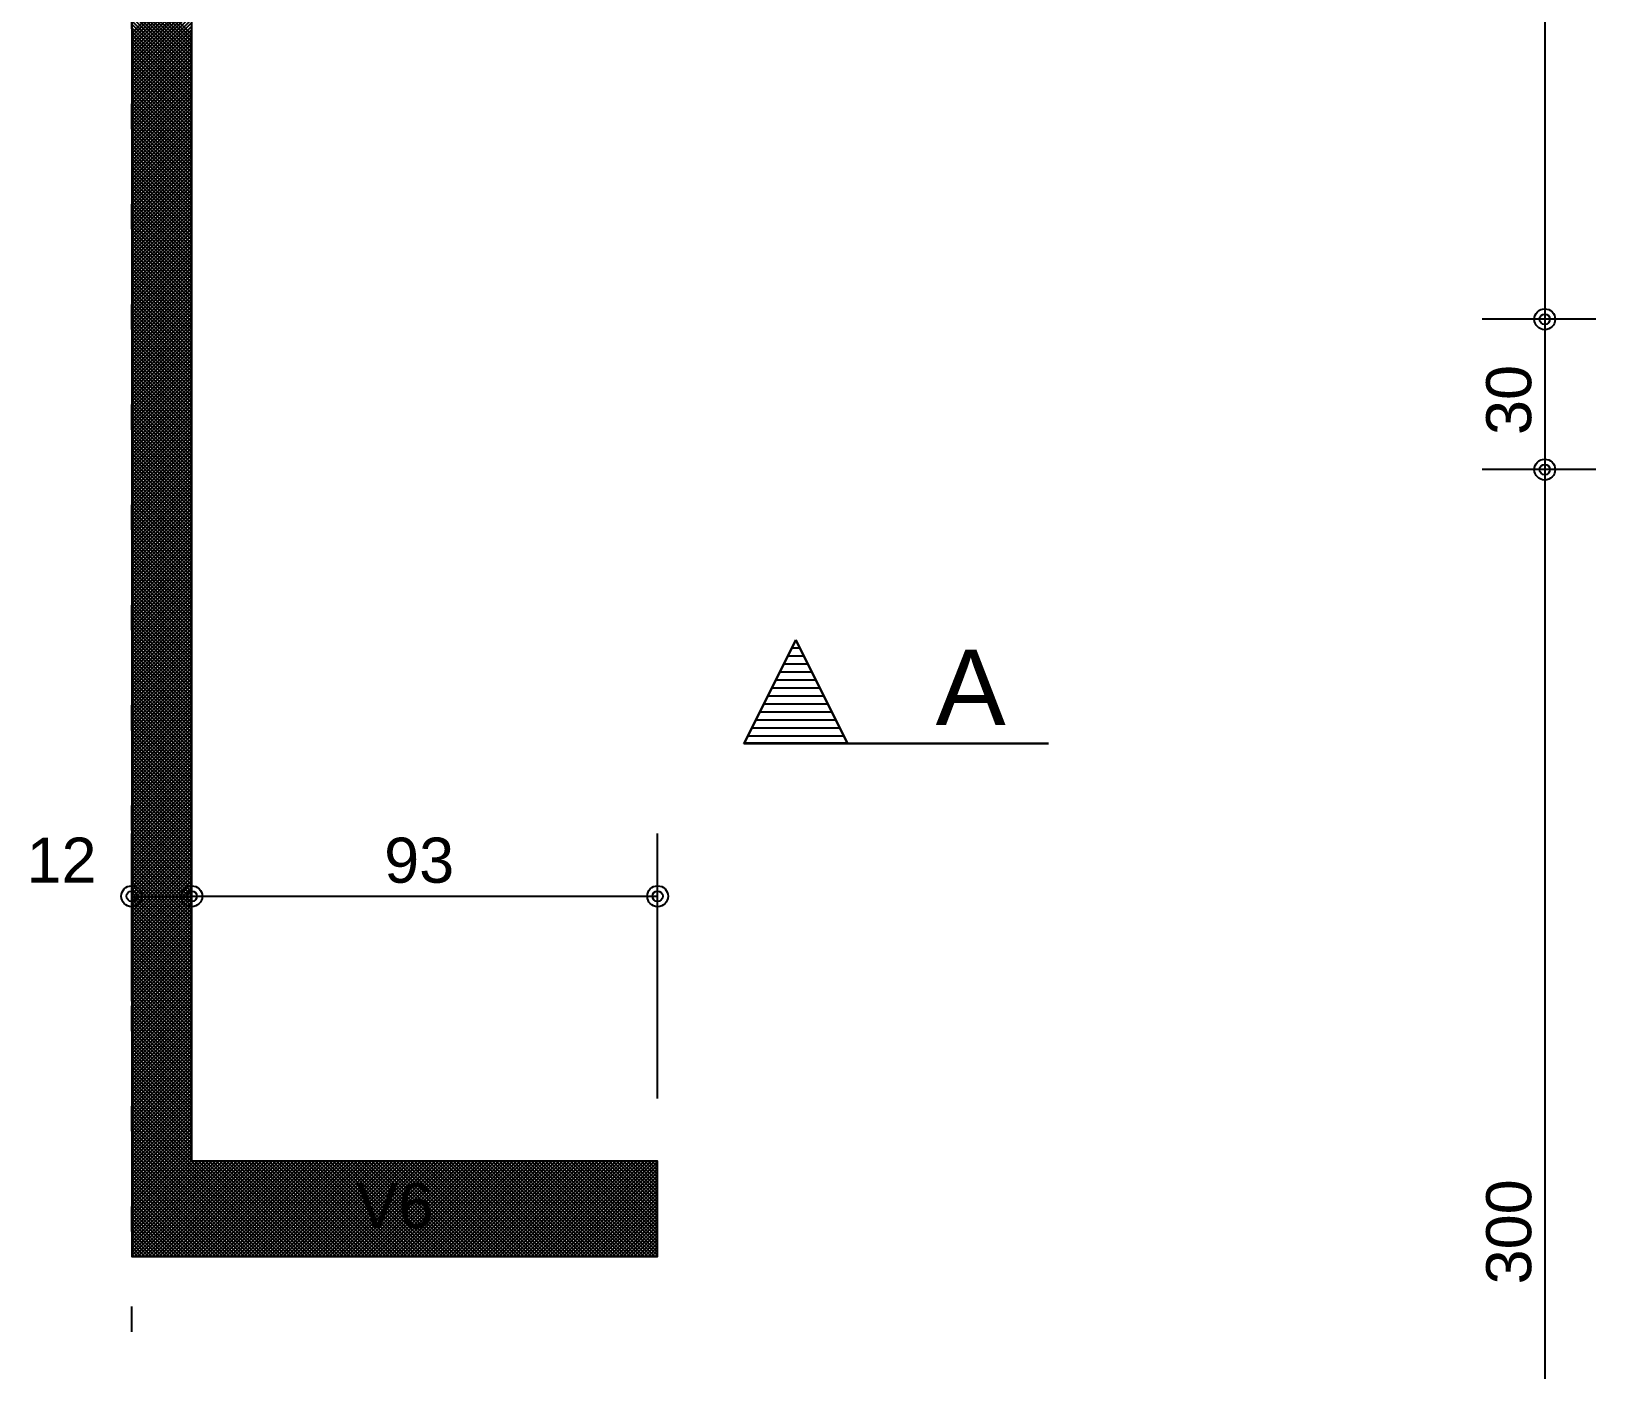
# Model space of a CAD drawing. Extents: x 0 to 119, y 0 to 84.
# Drawn here: x 13.59 to 19.84, y 54.11 to 59.45 of the extents above; entities that cross this region are included whole.
import ezdxf

# ---------------------------------------------------------------- set-up
doc = ezdxf.new("R2010")
doc.units = 0
doc.header["$MEASUREMENT"] = 0
doc.linetypes.add('ESTILO_TQS_0002', pattern=[0.4, 0.1, -0.3])
for name, color, linetype in [('1', 3, 'CONTINUOUS'), ('24', 7, 'CONTINUOUS'), ('29', 9, 'CONTINUOUS'), ('3', 7, 'CONTINUOUS'), ('32', 250, 'CONTINUOUS'), ('6', 178, 'CONTINUOUS')]:
    doc.layers.add(name, color=color, linetype=linetype)
doc.styles.add('TQS_ARIAL', font='arial.ttf')

msp = doc.modelspace()

# ---------------------------------------------------------------- linework, layer by layer
at = {"layer": '1', "color": 3, "linetype": 'Continuous'}
msp.add_lwpolyline([(16.437131, 56.608581), (16.641726, 57.017771), (16.846322, 56.608581), (16.437131, 56.608581)], dxfattribs=at)
at = {"layer": '24', "color": 7, "linetype": 'Continuous'}
for p, q in [((16.43431, 56.606842), (16.641726, 57.021674)), ((16.437131, 56.60858), (16.641726, 57.017772)), ((16.627722, 56.989764), (16.655729, 56.989764)), ((16.641726, 57.021674), (16.848272, 56.60858)), ((16.641726, 57.017771), (16.846322, 56.608581)), ((16.595812, 56.925943), (16.687639, 56.925943)), ((16.611767, 56.957854), (16.671684, 56.957854)), ((16.563904, 56.862123), (16.719549, 56.862123)), ((16.579858, 56.894033), (16.703594, 56.894033)), ((16.531995, 56.798303), (16.751458, 56.798303)), ((16.547853, 56.830024), (16.735505, 56.830211)), ((16.500083, 56.734482), (16.783369, 56.734482)), ((16.51604, 56.766393), (16.767413, 56.766393)), ((16.468173, 56.670662), (16.81528, 56.670662)), ((16.484128, 56.702572), (16.799325, 56.702572)), ((17.650265, 56.606842), (16.43431, 56.606842)), ((16.437131, 56.608581), (17.650265, 56.608581)), ((16.452217, 56.638752), (16.831236, 56.638752))]:
    msp.add_line(p, q, dxfattribs=at)
at = {"layer": '29', "color": 9, "linetype": 'Continuous'}
for p, q in [((13.990148, 59.442972), (14.230148, 59.682972)), ((13.990148, 59.676237), (14.230148, 59.436237)), ((13.990148, 59.42883), (14.230148, 59.66883)), ((13.990148, 59.662094), (14.230148, 59.422094)), ((13.990148, 59.414687), (14.230148, 59.654687)), ((13.990148, 59.647952), (14.230148, 59.407952)), ((13.990148, 59.400545), (14.230148, 59.640545)), ((13.990148, 59.63381), (14.230148, 59.39381)), ((13.990148, 59.386403), (14.230148, 59.626403)), ((13.990148, 59.619668), (14.230148, 59.379668)), ((13.990148, 59.372261), (14.230148, 59.612261)), ((13.990148, 59.605526), (14.230148, 59.365526)), ((13.990148, 59.358119), (14.230148, 59.598119)), ((13.990148, 59.591384), (14.230148, 59.351384)), ((13.990148, 59.343977), (14.230148, 59.583977)), ((13.990148, 59.577242), (14.230148, 59.337242)), ((13.990148, 59.329835), (14.230148, 59.569835)), ((13.990148, 59.5631), (14.230148, 59.3231)), ((13.990148, 59.315693), (14.230148, 59.555693)), ((13.990148, 59.548957), (14.230148, 59.308957)), ((13.990148, 59.30155), (14.230148, 59.54155)), ((13.990148, 59.534815), (14.230148, 59.294815)), ((13.990148, 59.287408), (14.230148, 59.527408)), ((13.990148, 59.520673), (14.230148, 59.280673)), ((13.990148, 59.273266), (14.230148, 59.513266)), ((13.990148, 59.506531), (14.230148, 59.266531)), ((13.990148, 59.259124), (14.230148, 59.499124)), ((13.990148, 59.492389), (14.230148, 59.252389)), ((13.990148, 59.244982), (14.230148, 59.484982)), ((13.990148, 59.478247), (14.230148, 59.238247)), ((13.990148, 59.23084), (14.230148, 59.47084)), ((13.990148, 59.464105), (14.230148, 59.224105)), ((13.990148, 59.216698), (14.230148, 59.456698)), ((13.990148, 59.449962), (14.230148, 59.209962)), ((13.990148, 59.202555), (14.230148, 59.442555)), ((13.990148, 59.43582), (14.230148, 59.19582)), ((13.990148, 59.188413), (14.230148, 59.428413)), ((13.990148, 59.421678), (14.230148, 59.181678)), ((13.990148, 59.174271), (14.230148, 59.414271)), ((13.990148, 59.407536), (14.230148, 59.167536)), ((13.990148, 59.160129), (14.230148, 59.400129)), ((13.990148, 59.393394), (14.230148, 59.153394)), ((13.990148, 59.145987), (14.230148, 59.385987)), ((13.990148, 59.379252), (14.230148, 59.139252)), ((13.990148, 59.131845), (14.230148, 59.371845)), ((13.990148, 59.36511), (14.230148, 59.12511)), ((13.990148, 59.117703), (14.230148, 59.357703)), ((13.990148, 59.350968), (14.230148, 59.110968)), ((13.990148, 59.10356), (14.230148, 59.34356)), ((13.990148, 59.336825), (14.230148, 59.096825)), ((13.990148, 59.089418), (14.230148, 59.329418)), ((13.990148, 59.322683), (14.230148, 59.082683)), ((13.990148, 59.075276), (14.230148, 59.315276)), ((13.990148, 59.308541), (14.230148, 59.068541)), ((13.990148, 59.061134), (14.230148, 59.301134)), ((13.990148, 59.294399), (14.230148, 59.054399)), ((13.990148, 59.046992), (14.230148, 59.286992)), ((13.990148, 59.280257), (14.230148, 59.040257)), ((13.990148, 59.03285), (14.230148, 59.27285)), ((13.990148, 59.266115), (14.230148, 59.026115)), ((13.990148, 59.018708), (14.230148, 59.258708)), ((13.990148, 59.251973), (14.230148, 59.011973)), ((13.990148, 59.004566), (14.230148, 59.244566)), ((13.990148, 59.23783), (14.230148, 58.99783)), ((13.990148, 58.990423), (14.230148, 59.230423)), ((13.990148, 59.223688), (14.230148, 58.983688)), ((13.990148, 58.976281), (14.230148, 59.216281)), ((13.990148, 59.209546), (14.230148, 58.969546)), ((13.990148, 58.962139), (14.230148, 59.202139)), ((13.990148, 59.195404), (14.230148, 58.955404)), ((13.990148, 58.947997), (14.230148, 59.187997)), ((13.990148, 59.181262), (14.230148, 58.941262)), ((13.990148, 58.933855), (14.230148, 59.173855)), ((13.990148, 59.16712), (14.230148, 58.92712)), ((13.990148, 58.919713), (14.230148, 59.159713)), ((13.990148, 59.152978), (14.230148, 58.912978)), ((13.990148, 58.905571), (14.230148, 59.145571)), ((13.990148, 59.138835), (14.230148, 58.898835)), ((13.990148, 58.891428), (14.230148, 59.131428)), ((13.990148, 59.124693), (14.230148, 58.884693)), ((13.990148, 58.877286), (14.230148, 59.117286)), ((13.990148, 59.110551), (14.230148, 58.870551)), ((13.990148, 58.863144), (14.230148, 59.103144)), ((13.990148, 59.096409), (14.230148, 58.856409)), ((13.990148, 58.849002), (14.230148, 59.089002)), ((13.990148, 59.082267), (14.230148, 58.842267)), ((13.990148, 58.83486), (14.230148, 59.07486)), ((13.990148, 59.068125), (14.230148, 58.828125)), ((13.990148, 58.820718), (14.230148, 59.060718)), ((13.990148, 59.053983), (14.230148, 58.813983)), ((13.990148, 58.806576), (14.230148, 59.046576)), ((13.990148, 59.039841), (14.230148, 58.799841)), ((13.990148, 58.792433), (14.230148, 59.032433)), ((13.990148, 59.025698), (14.230148, 58.785698)), ((13.990148, 58.778291), (14.230148, 59.018291)), ((13.990148, 59.011556), (14.230148, 58.771556)), ((13.990148, 58.764149), (14.230148, 59.004149)), ((13.990148, 58.997414), (14.230148, 58.757414)), ((13.990148, 58.750007), (14.230148, 58.990007)), ((13.990148, 58.983272), (14.230148, 58.743272)), ((13.990148, 58.735865), (14.230148, 58.975865)), ((13.990148, 58.96913), (14.230148, 58.72913)), ((13.990148, 58.721723), (14.230148, 58.961723)), ((13.990148, 58.954988), (14.230148, 58.714988)), ((13.990148, 58.707581), (14.230148, 58.947581)), ((13.990148, 58.940846), (14.230148, 58.700846)), ((13.990148, 58.693439), (14.230148, 58.933439)), ((13.990148, 58.926703), (14.230148, 58.686703)), ((13.990148, 58.679296), (14.230148, 58.919296)), ((13.990148, 58.912561), (14.230148, 58.672561)), ((13.990148, 58.665154), (14.230148, 58.905154)), ((13.990148, 58.898419), (14.230148, 58.658419)), ((13.990148, 58.651012), (14.230148, 58.891012)), ((13.990148, 58.884277), (14.230148, 58.644277)), ((13.990148, 58.63687), (14.230148, 58.87687)), ((13.990148, 58.870135), (14.230148, 58.630135)), ((13.990148, 58.622728), (14.230148, 58.862728)), ((13.990148, 58.855993), (14.230148, 58.615993)), ((13.990148, 58.608586), (14.230148, 58.848586)), ((13.990148, 58.841851), (14.230148, 58.601851)), ((13.990148, 58.594444), (14.230148, 58.834444)), ((13.990148, 58.827708), (14.230148, 58.587708)), ((13.990148, 58.580301), (14.230148, 58.820301)), ((13.990148, 58.813566), (14.230148, 58.573566)), ((13.990148, 58.566159), (14.230148, 58.806159)), ((13.990148, 58.799424), (14.230148, 58.559424)), ((13.990148, 58.552017), (14.230148, 58.792017)), ((13.990148, 58.785282), (14.230148, 58.545282)), ((13.990148, 58.537875), (14.230148, 58.777875)), ((13.990148, 58.77114), (14.230148, 58.53114)), ((13.990148, 58.523733), (14.230148, 58.763733)), ((13.990148, 58.756998), (14.230148, 58.516998)), ((13.990148, 58.509591), (14.230148, 58.749591)), ((13.990148, 58.742856), (14.230148, 58.502856)), ((13.990148, 58.495449), (14.230148, 58.735449)), ((13.990148, 58.728714), (14.230148, 58.488714)), ((13.990148, 58.481307), (14.230148, 58.721307)), ((13.990148, 58.714571), (14.230148, 58.474571)), ((13.990148, 58.467164), (14.230148, 58.707164)), ((13.990148, 58.700429), (14.230148, 58.460429)), ((13.990148, 58.453022), (14.230148, 58.693022)), ((13.990148, 58.686287), (14.230148, 58.446287)), ((13.990148, 58.43888), (14.230148, 58.67888)), ((13.990148, 58.672145), (14.230148, 58.432145)), ((13.990148, 58.424738), (14.230148, 58.664738)), ((13.990148, 58.658003), (14.230148, 58.418003)), ((13.990148, 58.410596), (14.230148, 58.650596)), ((13.990148, 58.643861), (14.230148, 58.403861)), ((13.990148, 58.396454), (14.230148, 58.636454)), ((13.990148, 58.629719), (14.230148, 58.389719)), ((13.990148, 58.382312), (14.230148, 58.622312)), ((13.990148, 58.615576), (14.230148, 58.375576)), ((13.990148, 58.368169), (14.230148, 58.608169)), ((13.990148, 58.601434), (14.230148, 58.361434)), ((13.990148, 58.354027), (14.230148, 58.594027)), ((13.990148, 58.587292), (14.230148, 58.347292)), ((13.990148, 58.339885), (14.230148, 58.579885)), ((13.990148, 58.57315), (14.230148, 58.33315)), ((13.990148, 58.325743), (14.230148, 58.565743)), ((13.990148, 58.559008), (14.230148, 58.319008)), ((13.990148, 58.311601), (14.230148, 58.551601)), ((13.990148, 58.544866), (14.230148, 58.304866)), ((13.990148, 58.297459), (14.230148, 58.537459)), ((13.990148, 58.530724), (14.230148, 58.290724)), ((13.990148, 58.283317), (14.230148, 58.523317)), ((13.990148, 58.516582), (14.230148, 58.276582)), ((13.990148, 58.269174), (14.230148, 58.509174)), ((13.990148, 58.502439), (14.230148, 58.262439)), ((13.990148, 58.255032), (14.230148, 58.495032)), ((13.990148, 58.488297), (14.230148, 58.248297)), ((13.990148, 58.24089), (14.230148, 58.48089)), ((13.990148, 58.474155), (14.230148, 58.234155)), ((13.990148, 58.226748), (14.230148, 58.466748)), ((13.990148, 58.460013), (14.230148, 58.220013)), ((13.990148, 58.212606), (14.230148, 58.452606)), ((13.990148, 58.445871), (14.230148, 58.205871)), ((13.990148, 58.198464), (14.230148, 58.438464)), ((13.990148, 58.431729), (14.230148, 58.191729)), ((13.990148, 58.184322), (14.230148, 58.424322)), ((13.990148, 58.417587), (14.230148, 58.177587)), ((13.990148, 58.17018), (14.230148, 58.41018)), ((13.990148, 58.403444), (14.230148, 58.163444)), ((13.990148, 58.156037), (14.230148, 58.396037)), ((13.990148, 58.389302), (14.230148, 58.149302)), ((13.990148, 58.141895), (14.230148, 58.381895)), ((13.990148, 58.37516), (14.230148, 58.13516)), ((13.990148, 58.127753), (14.230148, 58.367753)), ((13.990148, 58.361018), (14.230148, 58.121018)), ((13.990148, 58.113611), (14.230148, 58.353611)), ((13.990148, 58.346876), (14.230148, 58.106876)), ((13.990148, 58.099469), (14.230148, 58.339469)), ((13.990148, 58.332734), (14.230148, 58.092734)), ((13.990148, 58.085327), (14.230148, 58.325327)), ((13.990148, 58.318592), (14.230148, 58.078592)), ((13.990148, 58.071185), (14.230148, 58.311185)), ((13.990148, 58.304449), (14.230148, 58.064449)), ((13.990148, 58.057042), (14.230148, 58.297042)), ((13.990148, 58.290307), (14.230148, 58.050307)), ((13.990148, 58.0429), (14.230148, 58.2829)), ((13.990148, 58.276165), (14.230148, 58.036165)), ((13.990148, 58.028758), (14.230148, 58.268758)), ((13.990148, 58.262023), (14.230148, 58.022023)), ((13.990148, 58.014616), (14.230148, 58.254616)), ((13.990148, 58.247881), (14.230148, 58.007881)), ((13.990148, 58.000474), (14.230148, 58.240474)), ((13.990148, 58.233739), (14.230148, 57.993739)), ((13.990148, 57.986332), (14.230148, 58.226332)), ((13.990148, 58.219597), (14.230148, 57.979597)), ((13.990148, 57.97219), (14.230148, 58.21219)), ((13.990148, 58.205455), (14.230148, 57.965455)), ((13.990148, 57.958047), (14.230148, 58.198047)), ((13.990148, 58.191312), (14.230148, 57.951312)), ((13.990148, 57.943905), (14.230148, 58.183905)), ((13.990148, 58.17717), (14.230148, 57.93717)), ((13.990148, 57.929763), (14.230148, 58.169763)), ((13.990148, 58.163028), (14.230148, 57.923028)), ((13.990148, 57.915621), (14.230148, 58.155621)), ((13.990148, 58.148886), (14.230148, 57.908886)), ((13.990148, 57.901479), (14.230148, 58.141479)), ((13.990148, 58.134744), (14.230148, 57.894744)), ((13.990148, 57.887337), (14.230148, 58.127337)), ((13.990148, 58.120602), (14.230148, 57.880602)), ((13.990148, 57.873195), (14.230148, 58.113195)), ((13.990148, 58.10646), (14.230148, 57.86646)), ((13.990148, 57.859053), (14.230148, 58.099053)), ((13.990148, 58.092317), (14.230148, 57.852317)), ((13.990148, 57.84491), (14.230148, 58.08491)), ((13.990148, 58.078175), (14.230148, 57.838175)), ((13.990148, 57.830768), (14.230148, 58.070768)), ((13.990148, 58.064033), (14.230148, 57.824033)), ((13.990148, 57.816626), (14.230148, 58.056626)), ((13.990148, 58.049891), (14.230148, 57.809891)), ((13.990148, 57.802484), (14.230148, 58.042484)), ((13.990148, 58.035749), (14.230148, 57.795749)), ((13.990148, 57.788342), (14.230148, 58.028342)), ((13.990148, 58.021607), (14.230148, 57.781607)), ((13.990148, 57.7742), (14.230148, 58.0142)), ((13.990148, 58.007465), (14.230148, 57.767465)), ((13.990148, 57.760058), (14.230148, 58.000058)), ((13.990148, 57.993322), (14.230148, 57.753322)), ((13.990148, 57.745915), (14.230148, 57.985915)), ((13.990148, 57.97918), (14.230148, 57.73918)), ((13.990148, 57.731773), (14.230148, 57.971773)), ((13.990148, 57.965038), (14.230148, 57.725038)), ((13.990148, 57.717631), (14.230148, 57.957631)), ((13.990148, 57.950896), (14.230148, 57.710896)), ((13.990148, 57.703489), (14.230148, 57.943489)), ((13.990148, 57.936754), (14.230148, 57.696754)), ((13.990148, 57.689347), (14.230148, 57.929347)), ((13.990148, 57.922612), (14.230148, 57.682612)), ((13.990148, 57.675205), (14.230148, 57.915205)), ((13.990148, 57.90847), (14.230148, 57.66847)), ((13.990148, 57.661063), (14.230148, 57.901063)), ((13.990148, 57.894328), (14.230148, 57.654328)), ((13.990148, 57.646921), (14.230148, 57.886921)), ((13.990148, 57.880185), (14.230148, 57.640185)), ((13.990148, 57.632778), (14.230148, 57.872778)), ((13.990148, 57.866043), (14.230148, 57.626043)), ((13.990148, 57.618636), (14.230148, 57.858636)), ((13.990148, 57.851901), (14.230148, 57.611901)), ((13.990148, 57.604494), (14.230148, 57.844494)), ((13.990148, 57.837759), (14.230148, 57.597759)), ((13.990148, 57.590352), (14.230148, 57.830352)), ((13.990148, 57.823617), (14.230148, 57.583617)), ((13.990148, 57.57621), (14.230148, 57.81621)), ((13.990148, 57.809475), (14.230148, 57.569475)), ((13.990148, 57.562068), (14.230148, 57.802068)), ((13.990148, 57.795333), (14.230148, 57.555333)), ((13.990148, 57.547926), (14.230148, 57.787926)), ((13.990148, 57.78119), (14.230148, 57.54119)), ((13.990148, 57.533783), (14.230148, 57.773783)), ((13.990148, 57.767048), (14.230148, 57.527048)), ((13.990148, 57.519641), (14.230148, 57.759641)), ((13.990148, 57.752906), (14.230148, 57.512906)), ((13.990148, 57.505499), (14.230148, 57.745499)), ((13.990148, 57.738764), (14.230148, 57.498764)), ((13.990148, 57.491357), (14.230148, 57.731357)), ((13.990148, 57.724622), (14.230148, 57.484622)), ((13.990148, 57.477215), (14.230148, 57.717215)), ((13.990148, 57.71048), (14.230148, 57.47048)), ((13.990148, 57.463073), (14.230148, 57.703073)), ((13.990148, 57.696338), (14.230148, 57.456338)), ((13.990148, 57.448931), (14.230148, 57.688931)), ((13.990148, 57.682196), (14.230148, 57.442196)), ((13.990148, 57.434788), (14.230148, 57.674788)), ((13.990148, 57.668053), (14.230148, 57.428053)), ((13.990148, 57.420646), (14.230148, 57.660646)), ((13.990148, 57.653911), (14.230148, 57.413911)), ((13.990148, 57.406504), (14.230148, 57.646504)), ((13.990148, 57.639769), (14.230148, 57.399769)), ((13.990148, 57.392362), (14.230148, 57.632362)), ((13.990148, 57.625627), (14.230148, 57.385627)), ((13.990148, 57.37822), (14.230148, 57.61822)), ((13.990148, 57.611485), (14.230148, 57.371485)), ((13.990148, 57.364078), (14.230148, 57.604078)), ((13.990148, 57.597343), (14.230148, 57.357343)), ((13.990148, 57.349936), (14.230148, 57.589936)), ((13.990148, 57.583201), (14.230148, 57.343201)), ((13.990148, 57.335794), (14.230148, 57.575794)), ((13.990148, 57.569058), (14.230148, 57.329058)), ((13.990148, 57.321651), (14.230148, 57.561651)), ((13.990148, 57.554916), (14.230148, 57.314916)), ((13.990148, 57.307509), (14.230148, 57.547509)), ((13.990148, 57.540774), (14.230148, 57.300774)), ((13.990148, 57.293367), (14.230148, 57.533367)), ((13.990148, 57.526632), (14.230148, 57.286632)), ((13.990148, 57.279225), (14.230148, 57.519225)), ((13.990148, 57.51249), (14.230148, 57.27249)), ((13.990148, 57.265083), (14.230148, 57.505083)), ((13.990148, 57.498348), (14.230148, 57.258348)), ((13.990148, 57.250941), (14.230148, 57.490941)), ((13.990148, 57.484206), (14.230148, 57.244206)), ((13.990148, 57.236799), (14.230148, 57.476799)), ((13.990148, 57.470063), (14.230148, 57.230063)), ((13.990148, 57.222656), (14.230148, 57.462656)), ((13.990148, 57.455921), (14.230148, 57.215921)), ((13.990148, 57.208514), (14.230148, 57.448514)), ((13.990148, 57.441779), (14.230148, 57.201779)), ((13.990148, 57.194372), (14.230148, 57.434372)), ((13.990148, 57.427637), (14.230148, 57.187637)), ((13.990148, 57.18023), (14.230148, 57.42023)), ((13.990148, 57.413495), (14.230148, 57.173495)), ((13.990148, 57.166088), (14.230148, 57.406088)), ((13.990148, 57.399353), (14.230148, 57.159353)), ((13.990148, 57.151946), (14.230148, 57.391946)), ((13.990148, 57.385211), (14.230148, 57.145211)), ((13.990148, 57.137804), (14.230148, 57.377804)), ((13.990148, 57.371069), (14.230148, 57.131069)), ((13.990148, 57.123661), (14.230148, 57.363661)), ((13.990148, 57.356926), (14.230148, 57.116926)), ((13.990148, 57.109519), (14.230148, 57.349519)), ((13.990148, 57.342784), (14.230148, 57.102784)), ((13.990148, 57.095377), (14.230148, 57.335377)), ((13.990148, 57.328642), (14.230148, 57.088642)), ((13.990148, 57.081235), (14.230148, 57.321235)), ((13.990148, 57.3145), (14.230148, 57.0745)), ((13.990148, 57.067093), (14.230148, 57.307093)), ((13.990148, 57.300358), (14.230148, 57.060358)), ((13.990148, 57.052951), (14.230148, 57.292951)), ((13.990148, 57.286216), (14.230148, 57.046216)), ((13.990148, 57.038809), (14.230148, 57.278809)), ((13.990148, 57.272074), (14.230148, 57.032074)), ((13.990148, 57.024667), (14.230148, 57.264667)), ((13.990148, 57.257931), (14.230148, 57.017931)), ((13.990148, 57.010524), (14.230148, 57.250524)), ((13.990148, 57.243789), (14.230148, 57.003789)), ((13.990148, 56.996382), (14.230148, 57.236382)), ((13.990148, 57.229647), (14.230148, 56.989647)), ((13.990148, 56.98224), (14.230148, 57.22224)), ((13.990148, 57.215505), (14.230148, 56.975505)), ((13.990148, 56.968098), (14.230148, 57.208098)), ((13.990148, 57.201363), (14.230148, 56.961363)), ((13.990148, 56.953956), (14.230148, 57.193956)), ((13.990148, 57.187221), (14.230148, 56.947221)), ((13.990148, 56.939814), (14.230148, 57.179814)), ((13.990148, 57.173079), (14.230148, 56.933079)), ((13.990148, 56.925672), (14.230148, 57.165672)), ((13.990148, 57.158936), (14.230148, 56.918936)), ((13.990148, 56.911529), (14.230148, 57.151529)), ((13.990148, 57.144794), (14.230148, 56.904794)), ((13.990148, 56.897387), (14.230148, 57.137387)), ((13.990148, 57.130652), (14.230148, 56.890652)), ((13.990148, 56.883245), (14.230148, 57.123245)), ((13.990148, 57.11651), (14.230148, 56.87651)), ((13.990148, 56.869103), (14.230148, 57.109103)), ((13.990148, 57.102368), (14.230148, 56.862368)), ((13.990148, 56.854961), (14.230148, 57.094961)), ((13.990148, 57.088226), (14.230148, 56.848226)), ((13.990148, 56.840819), (14.230148, 57.080819)), ((13.990148, 57.074084), (14.230148, 56.834084)), ((13.990148, 56.826677), (14.230148, 57.066677)), ((13.990148, 57.059942), (14.230148, 56.819942)), ((13.990148, 56.812535), (14.230148, 57.052535)), ((13.990148, 57.045799), (14.230148, 56.805799)), ((13.990148, 56.798392), (14.230148, 57.038392)), ((13.990148, 57.031657), (14.230148, 56.791657)), ((13.990148, 56.78425), (14.230148, 57.02425)), ((13.990148, 57.017515), (14.230148, 56.777515)), ((13.990148, 56.770108), (14.230148, 57.010108)), ((13.990148, 57.003373), (14.230148, 56.763373)), ((13.990148, 56.755966), (14.230148, 56.995966)), ((13.990148, 56.989231), (14.230148, 56.749231)), ((13.990148, 56.741824), (14.230148, 56.981824)), ((13.990148, 56.975089), (14.230148, 56.735089)), ((13.990148, 56.727682), (14.230148, 56.967682)), ((13.990148, 56.960947), (14.230148, 56.720947)), ((13.990148, 56.71354), (14.230148, 56.95354)), ((13.990148, 56.946804), (14.230148, 56.706804)), ((13.990148, 56.699397), (14.230148, 56.939397)), ((13.990148, 56.932662), (14.230148, 56.692662)), ((13.990148, 56.685255), (14.230148, 56.925255)), ((13.990148, 56.91852), (14.230148, 56.67852)), ((13.990148, 56.671113), (14.230148, 56.911113)), ((13.990148, 56.904378), (14.230148, 56.664378)), ((13.990148, 56.656971), (14.230148, 56.896971)), ((13.990148, 56.890236), (14.230148, 56.650236)), ((13.990148, 56.642829), (14.230148, 56.882829)), ((13.990148, 56.876094), (14.230148, 56.636094)), ((13.990148, 56.628687), (14.230148, 56.868687)), ((13.990148, 56.861952), (14.230148, 56.621952)), ((13.990148, 56.614545), (14.230148, 56.854545)), ((13.990148, 56.84781), (14.230148, 56.60781)), ((13.990148, 56.600402), (14.230148, 56.840402)), ((13.990148, 56.833667), (14.230148, 56.593667)), ((13.990148, 56.58626), (14.230148, 56.82626)), ((13.990148, 56.819525), (14.230148, 56.579525)), ((13.990148, 56.572118), (14.230148, 56.812118)), ((13.990148, 56.805383), (14.230148, 56.565383)), ((13.990148, 56.557976), (14.230148, 56.797976)), ((13.990148, 56.791241), (14.230148, 56.551241)), ((13.990148, 56.543834), (14.230148, 56.783834)), ((13.990148, 56.777099), (14.230148, 56.537099)), ((13.990148, 56.529692), (14.230148, 56.769692)), ((13.990148, 56.762957), (14.230148, 56.522957)), ((13.990148, 56.51555), (14.230148, 56.75555)), ((13.990148, 56.748815), (14.230148, 56.508815)), ((13.990148, 56.501408), (14.230148, 56.741408)), ((13.990148, 56.734672), (14.230148, 56.494672)), ((13.990148, 56.487265), (14.230148, 56.727265)), ((13.990148, 56.72053), (14.230148, 56.48053)), ((13.990148, 56.473123), (14.230148, 56.713123)), ((13.990148, 56.706388), (14.230148, 56.466388)), ((13.990148, 56.458981), (14.230148, 56.698981)), ((13.990148, 56.692246), (14.230148, 56.452246)), ((13.990148, 56.444839), (14.230148, 56.684839)), ((13.990148, 56.678104), (14.230148, 56.438104)), ((13.990148, 56.430697), (14.230148, 56.670697)), ((13.990148, 56.663962), (14.230148, 56.423962)), ((13.990148, 56.416555), (14.230148, 56.656555)), ((13.990148, 56.64982), (14.230148, 56.40982)), ((13.990148, 56.402413), (14.230148, 56.642413)), ((13.990148, 56.635677), (14.230148, 56.395677)), ((13.990148, 56.38827), (14.230148, 56.62827)), ((13.990148, 56.621535), (14.230148, 56.381535)), ((13.990148, 56.374128), (14.230148, 56.614128)), ((13.990148, 56.607393), (14.230148, 56.367393)), ((13.990148, 56.359986), (14.230148, 56.599986)), ((13.990148, 56.593251), (14.230148, 56.353251)), ((13.990148, 56.345844), (14.230148, 56.585844)), ((13.990148, 56.579109), (14.230148, 56.339109)), ((13.990148, 56.331702), (14.230148, 56.571702)), ((13.990148, 56.564967), (14.230148, 56.324967)), ((13.990148, 56.31756), (14.230148, 56.55756)), ((13.990148, 56.550825), (14.230148, 56.310825)), ((13.990148, 56.303418), (14.230148, 56.543418)), ((13.990148, 56.536683), (14.230148, 56.296683)), ((13.990148, 56.289275), (14.230148, 56.529275)), ((13.990148, 56.52254), (14.230148, 56.28254)), ((13.990148, 56.275133), (14.230148, 56.515133)), ((13.990148, 56.508398), (14.230148, 56.268398)), ((13.990148, 56.260991), (14.230148, 56.500991)), ((13.990148, 56.494256), (14.230148, 56.254256)), ((13.990148, 56.246849), (14.230148, 56.486849)), ((13.990148, 56.480114), (14.230148, 56.240114)), ((13.990148, 56.232707), (14.230148, 56.472707)), ((13.990148, 56.465972), (14.230148, 56.225972)), ((13.990148, 56.218565), (14.230148, 56.458565)), ((13.990148, 56.45183), (14.230148, 56.21183)), ((13.990148, 56.204423), (14.230148, 56.444423)), ((13.990148, 56.437688), (14.230148, 56.197688)), ((13.990148, 56.190281), (14.230148, 56.430281)), ((13.990148, 56.423545), (14.230148, 56.183545)), ((13.990148, 56.176138), (14.230148, 56.416138)), ((13.990148, 56.409403), (14.230148, 56.169403)), ((13.990148, 56.161996), (14.230148, 56.401996)), ((13.990148, 56.395261), (14.230148, 56.155261)), ((13.990148, 56.147854), (14.230148, 56.387854)), ((13.990148, 56.381119), (14.230148, 56.141119)), ((13.990148, 56.133712), (14.230148, 56.373712)), ((13.990148, 56.366977), (14.230148, 56.126977)), ((13.990148, 56.11957), (14.230148, 56.35957)), ((13.990148, 56.352835), (14.230148, 56.112835)), ((13.990148, 56.105428), (14.230148, 56.345428)), ((13.990148, 56.338693), (14.230148, 56.098693)), ((13.990148, 56.091286), (14.230148, 56.331286)), ((13.990148, 56.32455), (14.230148, 56.08455)), ((13.990148, 56.077143), (14.230148, 56.317143)), ((13.990148, 56.310408), (14.230148, 56.070408)), ((13.990148, 56.063001), (14.230148, 56.303001)), ((13.990148, 56.296266), (14.230148, 56.056266)), ((13.990148, 56.048859), (14.230148, 56.288859)), ((13.990148, 56.282124), (14.230148, 56.042124)), ((13.990148, 56.034717), (14.230148, 56.274717)), ((13.990148, 56.267982), (14.230148, 56.027982)), ((13.990148, 56.020575), (14.230148, 56.260575)), ((13.990148, 56.25384), (14.230148, 56.01384)), ((13.990148, 56.006433), (14.230148, 56.246433)), ((13.990148, 56.239698), (14.230148, 55.999698)), ((13.990148, 55.992291), (14.230148, 56.232291)), ((13.990148, 56.225556), (14.230148, 55.985556)), ((13.990148, 55.978149), (14.230148, 56.218149)), ((13.990148, 56.211413), (14.230148, 55.971413)), ((13.990148, 55.964006), (14.230148, 56.204006)), ((13.990148, 56.197271), (14.230148, 55.957271)), ((13.990148, 55.949864), (14.230148, 56.189864)), ((13.990148, 56.183129), (14.230148, 55.943129)), ((13.990148, 55.935722), (14.230148, 56.175722)), ((13.990148, 56.168987), (14.230148, 55.928987)), ((13.990148, 55.92158), (14.230148, 56.16158)), ((13.990148, 56.154845), (14.230148, 55.914845)), ((13.990148, 55.907438), (14.230148, 56.147438)), ((13.990148, 56.140703), (14.230148, 55.900703)), ((13.990148, 55.893296), (14.230148, 56.133296)), ((13.990148, 56.126561), (14.230148, 55.886561)), ((13.990148, 55.879154), (14.230148, 56.119154)), ((13.990148, 56.112418), (14.230148, 55.872418)), ((13.990148, 55.865011), (14.230148, 56.105011)), ((13.990148, 56.098276), (14.230148, 55.858276)), ((13.990148, 55.850869), (14.230148, 56.090869)), ((13.990148, 56.084134), (14.230148, 55.844134)), ((13.990148, 55.836727), (14.230148, 56.076727)), ((13.990148, 56.069992), (14.230148, 55.829992)), ((13.990148, 55.822585), (14.230148, 56.062585)), ((13.990148, 56.05585), (14.230148, 55.81585)), ((13.990148, 55.808443), (14.230148, 56.048443)), ((13.990148, 56.041708), (14.230148, 55.801708)), ((13.990148, 55.794301), (14.230148, 56.034301)), ((13.990148, 56.027566), (14.230148, 55.787566)), ((13.990148, 55.780159), (14.230148, 56.020159)), ((13.990148, 56.013424), (14.230148, 55.773424)), ((13.990148, 55.766016), (14.230148, 56.006016)), ((13.990148, 55.999281), (14.230148, 55.759281)), ((13.990148, 55.751874), (14.230148, 55.991874)), ((13.990148, 55.985139), (14.230148, 55.745139)), ((13.990148, 55.737732), (14.230148, 55.977732)), ((13.990148, 55.970997), (14.230148, 55.730997)), ((13.990148, 55.72359), (14.230148, 55.96359)), ((13.990148, 55.956855), (14.230148, 55.716855)), ((13.990148, 55.709448), (14.230148, 55.949448)), ((13.990148, 55.942713), (14.230148, 55.702713)), ((13.990148, 55.695306), (14.230148, 55.935306)), ((13.990148, 55.928571), (14.230148, 55.688571)), ((13.990148, 55.681164), (14.230148, 55.921164)), ((13.990148, 55.914429), (14.230148, 55.674429)), ((13.990148, 55.667022), (14.230148, 55.907022)), ((13.990148, 55.900286), (14.230148, 55.660286)), ((13.990148, 55.652879), (14.230148, 55.892879)), ((13.990148, 55.886144), (14.230148, 55.646144)), ((13.990148, 55.638737), (14.230148, 55.878737)), ((13.990148, 55.872002), (14.230148, 55.632002)), ((13.990148, 55.624595), (14.230148, 55.864595)), ((13.990148, 55.85786), (14.230148, 55.61786)), ((13.990148, 55.610453), (14.230148, 55.850453)), ((13.990148, 55.843718), (14.230148, 55.603718)), ((13.990148, 55.596311), (14.230148, 55.836311)), ((13.990148, 55.829576), (14.230148, 55.589576)), ((13.990148, 55.582169), (14.230148, 55.822169)), ((13.990148, 55.815434), (14.230148, 55.575434)), ((13.990148, 55.568027), (14.230148, 55.808027)), ((13.990148, 55.801291), (14.230148, 55.561291)), ((13.990148, 55.553884), (14.230148, 55.793884)), ((13.990148, 55.787149), (14.230148, 55.547149)), ((13.990148, 55.539742), (14.230148, 55.779742)), ((13.990148, 55.773007), (14.230148, 55.533007)), ((13.990148, 55.5256), (14.230148, 55.7656)), ((13.990148, 55.758865), (14.230148, 55.518865)), ((13.990148, 55.511458), (14.230148, 55.751458)), ((13.990148, 55.744723), (14.230148, 55.504723)), ((13.990148, 55.497316), (14.230148, 55.737316)), ((13.990148, 55.730581), (14.230148, 55.490581)), ((13.990148, 55.483174), (14.230148, 55.723174)), ((13.990148, 55.716439), (14.230148, 55.476439)), ((13.990148, 55.469032), (14.230148, 55.709032)), ((13.990148, 55.702297), (14.230148, 55.462297)), ((13.990148, 55.454889), (14.230148, 55.694889)), ((13.990148, 55.688154), (14.230148, 55.448154)), ((13.990148, 55.440747), (14.230148, 55.680747)), ((13.990148, 55.674012), (14.230148, 55.434012)), ((13.990148, 55.426605), (14.230148, 55.666605)), ((13.990148, 55.65987), (14.230148, 55.41987)), ((13.990148, 55.412463), (14.230148, 55.652463)), ((13.990148, 55.645728), (14.230148, 55.405728)), ((13.990148, 55.398321), (14.230148, 55.638321)), ((13.990148, 55.631586), (14.230148, 55.391586)), ((13.990148, 55.384179), (14.230148, 55.624179)), ((13.990148, 55.617444), (14.230148, 55.377444)), ((13.990148, 55.370037), (14.230148, 55.610037)), ((13.990148, 55.603302), (14.230148, 55.363302)), ((13.990148, 55.355895), (14.230148, 55.595895)), ((13.990148, 55.589159), (14.230148, 55.349159)), ((13.990148, 55.341752), (14.230148, 55.581752)), ((13.990148, 55.575017), (14.230148, 55.335017)), ((13.990148, 55.32761), (14.230148, 55.56761)), ((13.990148, 55.560875), (14.230148, 55.320875)), ((13.990148, 55.313468), (14.230148, 55.553468)), ((13.990148, 55.546733), (14.230148, 55.306733)), ((13.990148, 55.299326), (14.230148, 55.539326)), ((13.990148, 55.532591), (14.230148, 55.292591)), ((13.990148, 55.285184), (14.230148, 55.525184)), ((13.990148, 55.518449), (14.230148, 55.278449)), ((13.990148, 55.271042), (14.230148, 55.511042)), ((13.990148, 55.504307), (14.230148, 55.264307)), ((13.990148, 55.2569), (14.230148, 55.4969)), ((13.990148, 55.490164), (14.230148, 55.250164)), ((13.990148, 55.242757), (14.230148, 55.482757)), ((13.990148, 55.476022), (14.230148, 55.236022)), ((13.990148, 55.228615), (14.230148, 55.468615)), ((13.990148, 55.46188), (14.230148, 55.22188)), ((13.990148, 55.214473), (14.230148, 55.454473)), ((13.990148, 55.447738), (14.230148, 55.207738)), ((13.990148, 55.200331), (14.230148, 55.440331)), ((13.990148, 55.433596), (14.230148, 55.193596)), ((13.990148, 55.186189), (14.230148, 55.426189)), ((13.990148, 55.419454), (14.230148, 55.179454)), ((13.990148, 55.172047), (14.230148, 55.412047)), ((13.990148, 55.405312), (14.230148, 55.165312)), ((13.990148, 55.157905), (14.230148, 55.397905)), ((13.990148, 55.39117), (14.230148, 55.15117)), ((13.990148, 55.143763), (14.230148, 55.383763)), ((13.990148, 55.377027), (14.230148, 55.137027)), ((13.990148, 55.12962), (14.230148, 55.36962)), ((13.990148, 55.362885), (14.230148, 55.122885)), ((13.990148, 55.115478), (14.230148, 55.355478)), ((13.990148, 55.348743), (14.230148, 55.108743)), ((13.990148, 55.101336), (14.230148, 55.341336)), ((13.990148, 55.334601), (14.230148, 55.094601)), ((13.990148, 55.087194), (14.230148, 55.327194)), ((13.990148, 55.320459), (14.230148, 55.080459)), ((13.990148, 55.073052), (14.230148, 55.313052)), ((13.990148, 55.306317), (14.230148, 55.066317)), ((13.990148, 55.05891), (14.230148, 55.29891)), ((13.990148, 55.292175), (14.230148, 55.052175)), ((13.990148, 55.044768), (14.230148, 55.284768)), ((13.990148, 55.278032), (14.230148, 55.038032)), ((13.990148, 55.030625), (14.230148, 55.270625)), ((13.990148, 55.26389), (14.230148, 55.02389)), ((13.990148, 55.016483), (14.230148, 55.256483)), ((13.990148, 55.249748), (14.230148, 55.009748)), ((13.990148, 55.002341), (14.230148, 55.242341)), ((13.990148, 55.235606), (14.230148, 54.995606)), ((13.990148, 54.988199), (14.230148, 55.228199)), ((13.990148, 55.221464), (14.230148, 54.981464)), ((13.990148, 54.974057), (14.230148, 55.214057)), ((13.990148, 55.207322), (14.230148, 54.967322)), ((13.990148, 54.959915), (14.230148, 55.199915)), ((13.990148, 55.19318), (14.230148, 54.95318)), ((13.990148, 54.945773), (14.230148, 55.185773)), ((13.990148, 55.179037), (14.608345, 54.56084)), ((13.990148, 54.93163), (14.230148, 55.17163)), ((13.990148, 55.164895), (14.594203, 54.56084)), ((13.990148, 54.917488), (14.230148, 55.157488)), ((13.990148, 55.150753), (14.580061, 54.56084)), ((13.990148, 54.903346), (14.230148, 55.143346)), ((13.990148, 55.136611), (14.565919, 54.56084)), ((13.990148, 54.889204), (14.230148, 55.129204)), ((13.990148, 55.122469), (14.551777, 54.56084)), ((13.990148, 54.875062), (14.230148, 55.115062)), ((13.990148, 55.108327), (14.537635, 54.56084)), ((13.990148, 54.86092), (14.230148, 55.10092)), ((13.990148, 55.094185), (14.523493, 54.56084)), ((13.990148, 54.846778), (14.230148, 55.086778)), ((13.990148, 55.080043), (14.50935, 54.56084)), ((13.990148, 54.832636), (14.230148, 55.072636)), ((13.990148, 55.0659), (14.495208, 54.56084)), ((13.990148, 54.818493), (14.230148, 55.058493)), ((13.990148, 55.051758), (14.481066, 54.56084)), ((13.990148, 54.804351), (14.230148, 55.044351)), ((13.990148, 55.037616), (14.466924, 54.56084)), ((13.990148, 54.790209), (14.230148, 55.030209)), ((13.990148, 55.023474), (14.452782, 54.56084)), ((13.990148, 54.776067), (14.230148, 55.016067)), ((13.990148, 55.009332), (14.43864, 54.56084)), ((13.990148, 54.761925), (14.230148, 55.001925)), ((13.990148, 54.99519), (14.424498, 54.56084)), ((13.990148, 54.747783), (14.230148, 54.987783)), ((13.990148, 54.981048), (14.410355, 54.56084)), ((13.990148, 54.733641), (14.230148, 54.973641)), ((13.990148, 54.966905), (14.396213, 54.56084)), ((13.990148, 54.719498), (14.230148, 54.959498)), ((13.990148, 54.952763), (14.382071, 54.56084)), ((13.990148, 54.705356), (14.230148, 54.945356)), ((13.990148, 54.563935), (14.367053, 54.94084)), ((13.990148, 54.578077), (14.352911, 54.94084)), ((13.990148, 54.592219), (14.338769, 54.94084)), ((13.990148, 54.606361), (14.324626, 54.94084)), ((13.990148, 54.620503), (14.310484, 54.94084)), ((13.990148, 54.634646), (14.296342, 54.94084)), ((13.990148, 54.648788), (14.2822, 54.94084)), ((13.990148, 54.66293), (14.268058, 54.94084)), ((13.990148, 54.677072), (14.253916, 54.94084)), ((13.990148, 54.691214), (14.239774, 54.94084)), ((13.990148, 54.938621), (14.367929, 54.56084)), ((13.990148, 54.924479), (14.353787, 54.56084)), ((13.990148, 54.910337), (14.339645, 54.56084)), ((14.001195, 54.56084), (14.381195, 54.94084)), ((14.015337, 54.56084), (14.395337, 54.94084)), ((14.029479, 54.56084), (14.409479, 54.94084)), ((14.043621, 54.56084), (14.423621, 54.94084)), ((14.057764, 54.56084), (14.437764, 54.94084)), ((14.071906, 54.56084), (14.451906, 54.94084)), ((14.086048, 54.56084), (14.466048, 54.94084)), ((14.10019, 54.56084), (14.48019, 54.94084)), ((14.114332, 54.56084), (14.494332, 54.94084)), ((14.128474, 54.56084), (14.508474, 54.94084)), ((14.142616, 54.56084), (14.522616, 54.94084)), ((14.156759, 54.56084), (14.536759, 54.94084)), ((14.170901, 54.56084), (14.550901, 54.94084)), ((14.185043, 54.56084), (14.565043, 54.94084)), ((14.199185, 54.56084), (14.579185, 54.94084)), ((14.213327, 54.56084), (14.593327, 54.94084)), ((14.227469, 54.56084), (14.607469, 54.94084)), ((14.241611, 54.56084), (14.621611, 54.94084)), ((14.242487, 54.94084), (14.622487, 54.56084)), ((14.255753, 54.56084), (14.635753, 54.94084)), ((14.25663, 54.94084), (14.63663, 54.56084)), ((14.269896, 54.56084), (14.649896, 54.94084)), ((14.270772, 54.94084), (14.650772, 54.56084)), ((14.284038, 54.56084), (14.664038, 54.94084)), ((14.284914, 54.94084), (14.664914, 54.56084)), ((14.29818, 54.56084), (14.67818, 54.94084)), ((14.299056, 54.94084), (14.679056, 54.56084)), ((14.312322, 54.56084), (14.692322, 54.94084)), ((14.313198, 54.94084), (14.693198, 54.56084)), ((14.326464, 54.56084), (14.706464, 54.94084)), ((14.32734, 54.94084), (14.70734, 54.56084)), ((14.340606, 54.56084), (14.720606, 54.94084)), ((14.341482, 54.94084), (14.721482, 54.56084)), ((14.354748, 54.56084), (14.734748, 54.94084)), ((14.355625, 54.94084), (14.735625, 54.56084)), ((14.368891, 54.56084), (14.748891, 54.94084)), ((14.369767, 54.94084), (14.749767, 54.56084)), ((14.383033, 54.56084), (14.763033, 54.94084)), ((14.383909, 54.94084), (14.763909, 54.56084)), ((14.397175, 54.56084), (14.777175, 54.94084)), ((14.398051, 54.94084), (14.778051, 54.56084)), ((14.411317, 54.56084), (14.791317, 54.94084)), ((14.412193, 54.94084), (14.792193, 54.56084)), ((14.425459, 54.56084), (14.805459, 54.94084)), ((14.426335, 54.94084), (14.806335, 54.56084)), ((14.439601, 54.56084), (14.819601, 54.94084)), ((14.440477, 54.94084), (14.820477, 54.56084)), ((14.453743, 54.56084), (14.833743, 54.94084)), ((14.45462, 54.94084), (14.83462, 54.56084)), ((14.467886, 54.56084), (14.847886, 54.94084)), ((14.468762, 54.94084), (14.848762, 54.56084)), ((14.482028, 54.56084), (14.862028, 54.94084)), ((14.482904, 54.94084), (14.862904, 54.56084)), ((14.49617, 54.56084), (14.87617, 54.94084)), ((14.497046, 54.94084), (14.877046, 54.56084)), ((14.510312, 54.56084), (14.890312, 54.94084)), ((14.511188, 54.94084), (14.891188, 54.56084)), ((14.524454, 54.56084), (14.904454, 54.94084)), ((14.52533, 54.94084), (14.90533, 54.56084)), ((14.538596, 54.56084), (14.918596, 54.94084)), ((14.539472, 54.94084), (14.919472, 54.56084)), ((14.552738, 54.56084), (14.932738, 54.94084)), ((14.553614, 54.94084), (14.933614, 54.56084)), ((14.56688, 54.56084), (14.94688, 54.94084)), ((14.567757, 54.94084), (14.947757, 54.56084)), ((14.581023, 54.56084), (14.961023, 54.94084)), ((14.581899, 54.94084), (14.961899, 54.56084)), ((14.595165, 54.56084), (14.975165, 54.94084)), ((14.596041, 54.94084), (14.976041, 54.56084)), ((14.609307, 54.56084), (14.989307, 54.94084)), ((14.610183, 54.94084), (14.990183, 54.56084)), ((14.623449, 54.56084), (15.003449, 54.94084)), ((14.624325, 54.94084), (15.004325, 54.56084)), ((14.637591, 54.56084), (15.017591, 54.94084)), ((14.638467, 54.94084), (15.018467, 54.56084)), ((14.651733, 54.56084), (15.031733, 54.94084)), ((14.652609, 54.94084), (15.032609, 54.56084)), ((14.665875, 54.56084), (15.045875, 54.94084)), ((14.666752, 54.94084), (15.046752, 54.56084)), ((14.680018, 54.56084), (15.060018, 54.94084)), ((14.680894, 54.94084), (15.060894, 54.56084)), ((14.69416, 54.56084), (15.07416, 54.94084)), ((14.695036, 54.94084), (15.075036, 54.56084)), ((14.708302, 54.56084), (15.088302, 54.94084)), ((14.709178, 54.94084), (15.089178, 54.56084)), ((14.722444, 54.56084), (15.102444, 54.94084)), ((14.72332, 54.94084), (15.10332, 54.56084)), ((14.736586, 54.56084), (15.116586, 54.94084)), ((14.737462, 54.94084), (15.117462, 54.56084)), ((14.750728, 54.56084), (15.130728, 54.94084)), ((14.751604, 54.94084), (15.131604, 54.56084)), ((14.76487, 54.56084), (15.14487, 54.94084)), ((14.765746, 54.94084), (15.145746, 54.56084)), ((14.779012, 54.56084), (15.159012, 54.94084)), ((14.779889, 54.94084), (15.159889, 54.56084)), ((14.793155, 54.56084), (15.173155, 54.94084)), ((14.794031, 54.94084), (15.174031, 54.56084)), ((14.807297, 54.56084), (15.187297, 54.94084)), ((14.808173, 54.94084), (15.188173, 54.56084)), ((14.821439, 54.56084), (15.201439, 54.94084)), ((14.822315, 54.94084), (15.202315, 54.56084)), ((14.835581, 54.56084), (15.215581, 54.94084)), ((14.836457, 54.94084), (15.216457, 54.56084)), ((14.849723, 54.56084), (15.229723, 54.94084)), ((14.850599, 54.94084), (15.230599, 54.56084)), ((14.863865, 54.56084), (15.243865, 54.94084)), ((14.864741, 54.94084), (15.244741, 54.56084)), ((14.878007, 54.56084), (15.258007, 54.94084)), ((14.878884, 54.94084), (15.258884, 54.56084)), ((14.89215, 54.56084), (15.27215, 54.94084)), ((14.893026, 54.94084), (15.273026, 54.56084)), ((14.906292, 54.56084), (15.286292, 54.94084)), ((14.907168, 54.94084), (15.287168, 54.56084)), ((14.920434, 54.56084), (15.300434, 54.94084)), ((14.92131, 54.94084), (15.30131, 54.56084)), ((14.934576, 54.56084), (15.314576, 54.94084)), ((14.935452, 54.94084), (15.315452, 54.56084)), ((14.948718, 54.56084), (15.328718, 54.94084)), ((14.949594, 54.94084), (15.329594, 54.56084)), ((14.96286, 54.56084), (15.34286, 54.94084)), ((14.963736, 54.94084), (15.343736, 54.56084)), ((14.977002, 54.56084), (15.357002, 54.94084)), ((14.977879, 54.94084), (15.357879, 54.56084)), ((14.991145, 54.56084), (15.371145, 54.94084)), ((14.992021, 54.94084), (15.372021, 54.56084)), ((15.005287, 54.56084), (15.385287, 54.94084)), ((15.006163, 54.94084), (15.386163, 54.56084)), ((15.019429, 54.56084), (15.399429, 54.94084)), ((15.020305, 54.94084), (15.400305, 54.56084)), ((15.033571, 54.56084), (15.413571, 54.94084)), ((15.034447, 54.94084), (15.414447, 54.56084)), ((15.047713, 54.56084), (15.427713, 54.94084)), ((15.048589, 54.94084), (15.428589, 54.56084)), ((15.061855, 54.56084), (15.441855, 54.94084)), ((15.062731, 54.94084), (15.442731, 54.56084)), ((15.075997, 54.56084), (15.455997, 54.94084)), ((15.076873, 54.94084), (15.456873, 54.56084)), ((15.090139, 54.56084), (15.470139, 54.94084)), ((15.091016, 54.94084), (15.471016, 54.56084)), ((15.104282, 54.56084), (15.484282, 54.94084)), ((15.105158, 54.94084), (15.485158, 54.56084)), ((15.118424, 54.56084), (15.498424, 54.94084)), ((15.1193, 54.94084), (15.4993, 54.56084)), ((15.132566, 54.56084), (15.512566, 54.94084)), ((15.133442, 54.94084), (15.513442, 54.56084)), ((15.146708, 54.56084), (15.526708, 54.94084)), ((15.147584, 54.94084), (15.527584, 54.56084)), ((15.16085, 54.56084), (15.54085, 54.94084)), ((15.161726, 54.94084), (15.541726, 54.56084)), ((15.174992, 54.56084), (15.554992, 54.94084)), ((15.175868, 54.94084), (15.555868, 54.56084)), ((15.189134, 54.56084), (15.569134, 54.94084)), ((15.190011, 54.94084), (15.570011, 54.56084)), ((15.203277, 54.56084), (15.583277, 54.94084)), ((15.204153, 54.94084), (15.584153, 54.56084)), ((15.217419, 54.56084), (15.597419, 54.94084)), ((15.218295, 54.94084), (15.598295, 54.56084)), ((15.231561, 54.56084), (15.611561, 54.94084)), ((15.232437, 54.94084), (15.612437, 54.56084)), ((15.245703, 54.56084), (15.625703, 54.94084)), ((15.246579, 54.94084), (15.626579, 54.56084)), ((15.259845, 54.56084), (15.639845, 54.94084)), ((15.260721, 54.94084), (15.640721, 54.56084)), ((15.273987, 54.56084), (15.653987, 54.94084)), ((15.274863, 54.94084), (15.654863, 54.56084)), ((15.288129, 54.56084), (15.668129, 54.94084)), ((15.289006, 54.94084), (15.669006, 54.56084)), ((15.302272, 54.56084), (15.682272, 54.94084)), ((15.303148, 54.94084), (15.683148, 54.56084)), ((15.316414, 54.56084), (15.696414, 54.94084)), ((15.31729, 54.94084), (15.69729, 54.56084)), ((15.330556, 54.56084), (15.710556, 54.94084)), ((15.331432, 54.94084), (15.711432, 54.56084)), ((15.344698, 54.56084), (15.724698, 54.94084)), ((15.345574, 54.94084), (15.725574, 54.56084)), ((15.35884, 54.56084), (15.73884, 54.94084)), ((15.359716, 54.94084), (15.739716, 54.56084)), ((15.372982, 54.56084), (15.752982, 54.94084)), ((15.373858, 54.94084), (15.753858, 54.56084)), ((15.387124, 54.56084), (15.767124, 54.94084)), ((15.388, 54.94084), (15.768, 54.56084)), ((15.401266, 54.56084), (15.781266, 54.94084)), ((15.402143, 54.94084), (15.782143, 54.56084)), ((15.415409, 54.56084), (15.795409, 54.94084)), ((15.416285, 54.94084), (15.796285, 54.56084)), ((15.429551, 54.56084), (15.809551, 54.94084)), ((15.430427, 54.94084), (15.810427, 54.56084)), ((15.443693, 54.56084), (15.823693, 54.94084)), ((15.444569, 54.94084), (15.824569, 54.56084)), ((15.457835, 54.56084), (15.837835, 54.94084)), ((15.458711, 54.94084), (15.838711, 54.56084)), ((15.471977, 54.56084), (15.851977, 54.94084)), ((15.472853, 54.94084), (15.852853, 54.56084)), ((15.486119, 54.56084), (15.866119, 54.94084)), ((15.486995, 54.94084), (15.866995, 54.56084)), ((15.500261, 54.56084), (15.880261, 54.94084)), ((15.501138, 54.94084), (15.881138, 54.56084)), ((15.514404, 54.56084), (15.894404, 54.94084)), ((15.51528, 54.94084), (15.89528, 54.56084)), ((15.528546, 54.56084), (15.908546, 54.94084)), ((15.529422, 54.94084), (15.909422, 54.56084)), ((15.542688, 54.56084), (15.922688, 54.94084)), ((15.543564, 54.94084), (15.923564, 54.56084)), ((15.55683, 54.56084), (15.93683, 54.94084)), ((15.557706, 54.94084), (15.937706, 54.56084)), ((15.570972, 54.56084), (15.950972, 54.94084)), ((15.571848, 54.94084), (15.951848, 54.56084)), ((15.585114, 54.56084), (15.965114, 54.94084)), ((15.58599, 54.94084), (15.96599, 54.56084)), ((15.599256, 54.56084), (15.979256, 54.94084)), ((15.600132, 54.94084), (15.980132, 54.56084)), ((15.613398, 54.56084), (15.993398, 54.94084)), ((15.614275, 54.94084), (15.994275, 54.56084)), ((15.627541, 54.56084), (16.007541, 54.94084)), ((15.628417, 54.94084), (16.008417, 54.56084)), ((15.641683, 54.56084), (16.021683, 54.94084)), ((15.642559, 54.94084), (16.022559, 54.56084)), ((15.655825, 54.56084), (16.035825, 54.94084)), ((15.656701, 54.94084), (16.036701, 54.56084)), ((15.669967, 54.56084), (16.049967, 54.94084)), ((15.670843, 54.94084), (16.050843, 54.56084)), ((15.684109, 54.56084), (16.064109, 54.94084)), ((15.684985, 54.94084), (16.064985, 54.56084)), ((15.698251, 54.56084), (16.078251, 54.94084)), ((15.699127, 54.94084), (16.079127, 54.56084)), ((15.712393, 54.56084), (16.090148, 54.938594)), ((15.71327, 54.94084), (16.090148, 54.563962)), ((15.726536, 54.56084), (16.090148, 54.924452)), ((15.727412, 54.94084), (16.090148, 54.578104)), ((15.740678, 54.56084), (16.090148, 54.91031)), ((15.741554, 54.94084), (16.090148, 54.592246)), ((15.755696, 54.94084), (16.090148, 54.606388)), ((15.769838, 54.94084), (16.090148, 54.62053)), ((15.78398, 54.94084), (16.090148, 54.634672)), ((15.798122, 54.94084), (16.090148, 54.648815)), ((15.812265, 54.94084), (16.090148, 54.662957)), ((15.826407, 54.94084), (16.090148, 54.677099)), ((15.840549, 54.94084), (16.090148, 54.691241)), ((15.854691, 54.94084), (16.090148, 54.705383)), ((15.868833, 54.94084), (16.090148, 54.719525)), ((15.882975, 54.94084), (16.090148, 54.733667)), ((15.897117, 54.94084), (16.090148, 54.74781)), ((15.911259, 54.94084), (16.090148, 54.761952)), ((15.925402, 54.94084), (16.090148, 54.776094)), ((15.939544, 54.94084), (16.090148, 54.790236)), ((15.953686, 54.94084), (16.090148, 54.804378)), ((15.967828, 54.94084), (16.090148, 54.81852)), ((15.98197, 54.94084), (16.090148, 54.832662)), ((15.996112, 54.94084), (16.090148, 54.846804)), ((16.010254, 54.94084), (16.090148, 54.860947)), ((16.024397, 54.94084), (16.090148, 54.875089)), ((16.038539, 54.94084), (16.090148, 54.889231)), ((16.052681, 54.94084), (16.090148, 54.903373)), ((16.066823, 54.94084), (16.090148, 54.917515)), ((16.080965, 54.94084), (16.090148, 54.931657)), ((13.990148, 54.896195), (14.325503, 54.56084)), ((13.990148, 54.882053), (14.31136, 54.56084)), ((13.990148, 54.867911), (14.297218, 54.56084)), ((13.990148, 54.853768), (14.283076, 54.56084)), ((15.75482, 54.56084), (16.090148, 54.896168)), ((15.768962, 54.56084), (16.090148, 54.882026)), ((15.783104, 54.56084), (16.090148, 54.867884)), ((15.797246, 54.56084), (16.090148, 54.853742)), ((13.990148, 54.839626), (14.268934, 54.56084)), ((13.990148, 54.825484), (14.254792, 54.56084)), ((13.990148, 54.811342), (14.24065, 54.56084)), ((13.990148, 54.7972), (14.226508, 54.56084)), ((13.990148, 54.783058), (14.212366, 54.56084)), ((15.811388, 54.56084), (16.090148, 54.839599)), ((15.825531, 54.56084), (16.090148, 54.825457)), ((15.839673, 54.56084), (16.090148, 54.811315)), ((15.853815, 54.56084), (16.090148, 54.797173)), ((15.867957, 54.56084), (16.090148, 54.783031)), ((13.990148, 54.768916), (14.198223, 54.56084)), ((13.990148, 54.754773), (14.184081, 54.56084)), ((13.990148, 54.740631), (14.169939, 54.56084)), ((13.990148, 54.726489), (14.155797, 54.56084)), ((15.882099, 54.56084), (16.090148, 54.768889)), ((15.896241, 54.56084), (16.090148, 54.754747)), ((15.910383, 54.56084), (16.090148, 54.740604)), ((15.924525, 54.56084), (16.090148, 54.726462)), ((13.990148, 54.712347), (14.141655, 54.56084)), ((13.990148, 54.698205), (14.127513, 54.56084)), ((13.990148, 54.684063), (14.113371, 54.56084)), ((13.990148, 54.669921), (14.099228, 54.56084)), ((13.990148, 54.655778), (14.085086, 54.56084)), ((15.938668, 54.56084), (16.090148, 54.71232)), ((15.95281, 54.56084), (16.090148, 54.698178)), ((15.966952, 54.56084), (16.090148, 54.684036)), ((15.981094, 54.56084), (16.090148, 54.669894)), ((15.995236, 54.56084), (16.090148, 54.655752)), ((13.990148, 54.641636), (14.070944, 54.56084)), ((13.990148, 54.627494), (14.056802, 54.56084)), ((13.990148, 54.613352), (14.04266, 54.56084)), ((13.990148, 54.59921), (14.028518, 54.56084)), ((16.009378, 54.56084), (16.090148, 54.64161)), ((16.02352, 54.56084), (16.090148, 54.627467)), ((16.037663, 54.56084), (16.090148, 54.613325)), ((16.051805, 54.56084), (16.090148, 54.599183)), ((13.990148, 54.585068), (14.014376, 54.56084)), ((13.990148, 54.570926), (14.000234, 54.56084)), ((16.065947, 54.56084), (16.090148, 54.585041)), ((16.080089, 54.56084), (16.090148, 54.570899))]:
    msp.add_line(p, q, dxfattribs=at)
msp.add_lwpolyline([(13.990148, 66.56084), (14.030148, 66.56084), (14.030148, 64.74084), (13.990148, 64.74084), (13.990148, 55.16084), (13.990148, 54.56084), (16.090148, 54.56084), (16.090148, 54.94084), (14.230148, 54.94084), (14.230148, 64.26084), (15.590148, 64.26084), (15.590148, 64.74084), (14.230148, 64.74084), (14.230148, 66.56084), (14.630148, 66.56084), (14.630148, 66.94084), (13.990148, 66.94084), (13.990148, 66.56084)], dxfattribs=at)
at = {"layer": '3', "color": 7, "linetype": 'ESTILO_TQS_0002'}
msp.add_line((13.990148, 30.260222), (13.990148, 69.478391), dxfattribs=at)
at = {"layer": '32', "color": 250, "linetype": 'Continuous'}
for p, q in [((19.63214, 64.36084), (19.63214, 58.30084)), ((19.83559, 58.30084), (19.38214, 58.30084)), ((19.83559, 58.30084), (19.38214, 58.30084)), ((19.63214, 58.30084), (19.63214, 57.70084)), ((19.83559, 57.70084), (19.38214, 57.70084)), ((19.83559, 57.70084), (19.38214, 57.70084)), ((19.63214, 57.70084), (19.63214, 51.70084)), ((13.990148, 55.579925), (13.990148, 56.24802)), ((14.230148, 55.19084), (14.230148, 56.24802)), ((14.230148, 55.19084), (14.230148, 56.24802)), ((16.090148, 55.19084), (16.090148, 56.24802)), ((13.990148, 55.99802), (14.230148, 55.99802)), ((14.230148, 55.99802), (16.090148, 55.99802)), ((13.990148, 55.329925), (13.990148, 55.329925)), ((14.230148, 54.94084), (14.230148, 54.94084)), ((14.230148, 54.94084), (14.230148, 54.94084)), ((16.090148, 54.94084), (16.090148, 54.94084))]:
    msp.add_line(p, q, dxfattribs=at)
for centre, radius in [((19.63214, 58.30084), 0.041625), ((19.63214, 58.30084), 0.041625), ((19.63214, 58.30084), 0.02075), ((19.63214, 58.30084), 0.02075), ((19.63214, 57.70084), 0.041625), ((19.63214, 57.70084), 0.041625), ((19.63214, 57.70084), 0.02075), ((19.63214, 57.70084), 0.02075), ((13.990148, 55.99802), 0.041625), ((14.230148, 55.99802), 0.041625), ((14.230148, 55.99802), 0.041625), ((16.090148, 55.99802), 0.041625), ((13.990148, 55.99802), 0.02075), ((14.230148, 55.99802), 0.02075), ((14.230148, 55.99802), 0.02075), ((16.090148, 55.99802), 0.02075)]:
    msp.add_circle(centre, radius, dxfattribs=at)
at = {"layer": '6', "color": 178, "linetype": 'Continuous'}
for p, q in [((13.990148, 64.74084), (13.990148, 55.16084)), ((14.230148, 54.94084), (14.230148, 64.26084)), ((13.990148, 55.16084), (13.990148, 54.56084)), ((16.090148, 54.94084), (14.230148, 54.94084)), ((16.090148, 54.56084), (16.090148, 54.94084)), ((13.990148, 54.56084), (16.090148, 54.56084))]:
    msp.add_line(p, q, dxfattribs=at)

# ---------------------------------------------------------------- texts
at = {"layer": '24', "color": 7, "linetype": 'Continuous', "style": 'TQS_ARIAL'}
msp.add_text('A', height=0.3, dxfattribs=at).set_placement((17.200265, 56.681842))
at = {"layer": '32', "color": 250, "linetype": 'Continuous', "style": 'TQS_ARIAL'}
for s, p in [('30', (19.57814, 57.83884)), ('300', (19.57814, 54.44884))]:
    msp.add_text(s, height=0.18, rotation=90, dxfattribs=at).set_placement(p)
for s, p in [('12', (13.570148, 56.05202)), ('93', (14.998148, 56.05202)), ('V6', (14.887385, 54.673829))]:
    msp.add_text(s, height=0.18, dxfattribs=at).set_placement(p)

doc.saveas('drawing.dxf')
